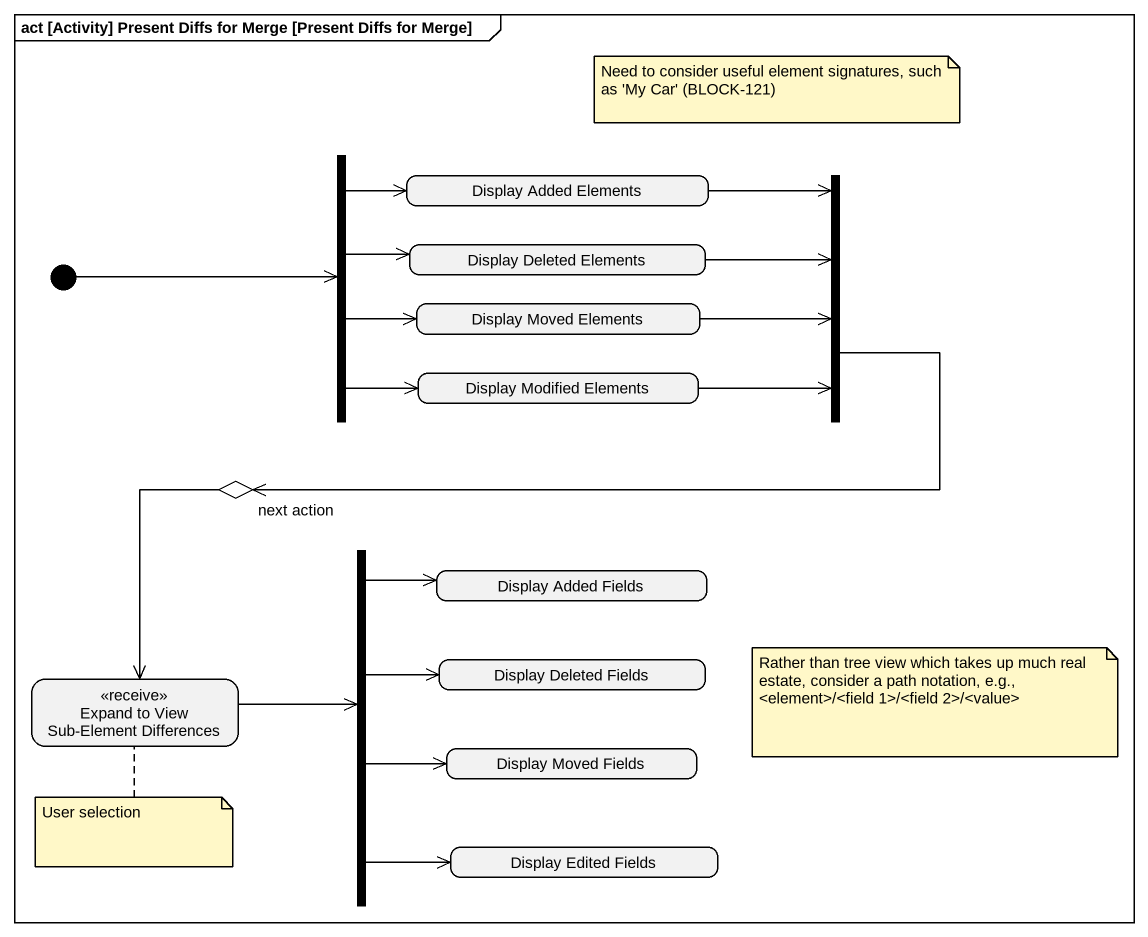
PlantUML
@startuml
mainframe act [Activity] Present Diffs for Merge [Present Diffs for Merge]
hide empty description
state fork1 <<fork>>
state "Display Added Elements" as Display_Added_Elements
state fork2 <<join>>
state "Display Deleted Elements" as Display_Deleted_Elements
state "Display Moved Elements" as Display_Moved_Elements
state "Display Modified Elements" as Display_Modified_Elements
state "next action" as next_action <<choice>>
state fork3 <<fork>>
state "Display Added Fields" as Display_Added_Fields
state "Display Deleted Fields" as Display_Deleted_Fields
state "Expand to View Sub-Element Differences" as Expand_to_View_Sub_Element <<receive>>
state "Display Moved Fields" as Display_Moved_Fields
state "Display Edited Fields" as Display_Edited_Fields
[*] -right-> fork1
fork1 -right-> Display_Added_Elements
fork1 -right-> Display_Deleted_Elements
fork1 -right-> Display_Moved_Elements
fork1 -right-> Display_Modified_Elements
Display_Added_Elements -right-> fork2
fork2 -left-> next_action
Display_Deleted_Elements -right-> fork2
Display_Moved_Elements -right-> fork2
Display_Modified_Elements -right-> fork2
next_action --> Expand_to_View_Sub_Element
fork3 -up-> Display_Added_Fields
fork3 -right-> Display_Deleted_Fields
fork3 -right-> Display_Moved_Fields
fork3 --> Display_Edited_Fields
Expand_to_View_Sub_Element -right-> fork3
note as N1
  Need to consider useful element signatures, such as 'My Car' (BLOCK-121)
end note
note as N2
  Rather than tree view which takes up much real estate, consider a path notation, e.g., <element>/<field 1>/<field 2>/<value>
end note
note bottom of Expand_to_View_Sub_Element : User selection
@enduml
